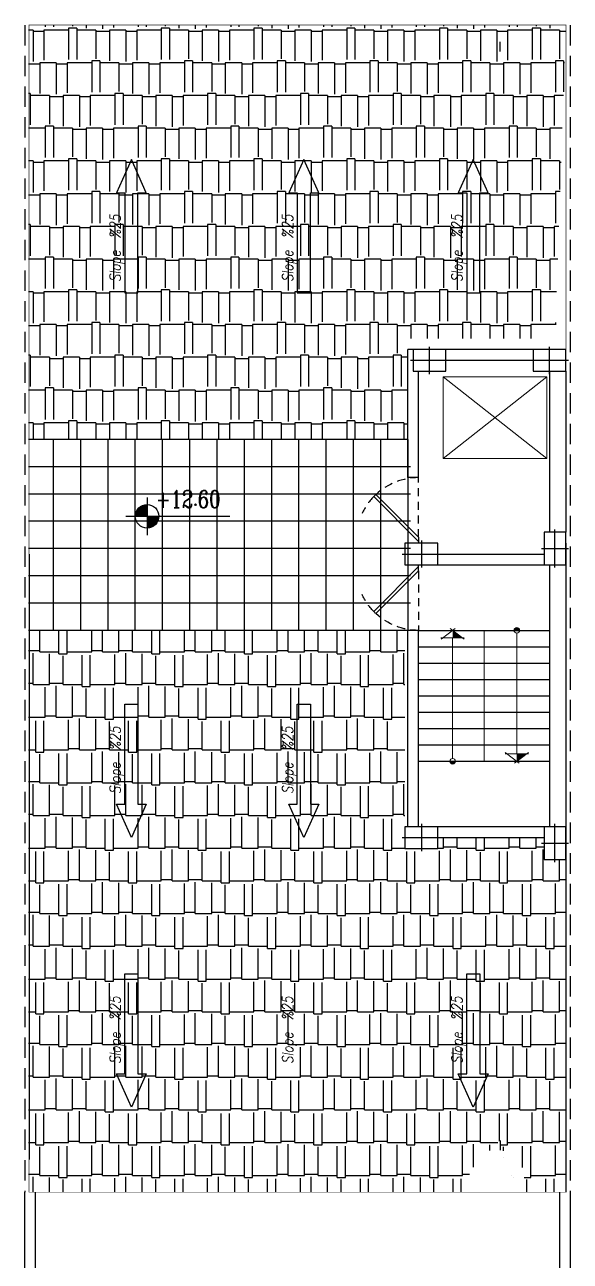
# Model space of a CAD drawing. Header units: inches. Extents: x -0.3 to 32.3, y -27.3 to 12.1.
# Drawn here: x -0.28 to 9.72, y -13.07 to 9.6 of the extents above; entities that cross this region are included whole.
import ezdxf

# ---------------------------------------------------------------- set-up
doc = ezdxf.new("R2010")
doc.units = ezdxf.units.IN
doc.header["$MEASUREMENT"] = 0
doc.linetypes.add('HIDDEN2', pattern=[0.1875, 0.125, -0.0625])
for name, color, linetype in [('1', 105, 'Continuous'), ('5', 2, 'Continuous'), ('7', 7, 'Continuous'), ('COD', 1, 'Continuous'), ('dim-100', 1, 'Continuous'), ('DOOR', 105, 'Continuous'), ('H', 251, 'Continuous'), ('HID', 9, 'HIDDEN2'), ('LEV', 7, 'Continuous'), ('WALL', 11, 'Continuous')]:
    doc.layers.add(name, color=color, linetype=linetype)
doc.layers.add('105', color=105, linetype='HIDDEN2', lineweight=5)
doc.layers.add('SOTOON', color=2, linetype='Continuous', lineweight=40)
doc.styles.add('DIMO', font='ROMANC.shx', dxfattribs={"width": 0.75, "height": 0.2})
doc.styles.add('ROMANS', font='romans.shx')

# ---------------------------------------------------------------- blocks, each defined once
blk = doc.blocks.new('desgff')
at = {"layer": '1', "ltscale": 0.5}
for p, q in [((1541.877, -1764.125), (1541.877, -1764.825)), ((1542.127, -1764.475), (1541.627, -1764.475))]:
    blk.add_line(p, q, dxfattribs=at)
at = {"layer": '5'}
blk.add_lwpolyline([(1541.677, -1764.175), (1541.677, -1764.775), (1542.077, -1764.775), (1542.077, -1764.175)], close=True, dxfattribs=at)
blk = doc.blocks.new('*X2')
at = {"color": 0}
for p, q in [((16.67, 10.47), (16.717, 10.47)), ((16.67, 10.45), (16.764, 10.45)), ((16.67, 10.43), (16.793, 10.43)), ((16.67, 10.41), (16.815, 10.41)), ((16.67, 10.39), (16.832, 10.39)), ((16.67, 10.37), (16.846, 10.37)), ((16.67, 10.35), (16.857, 10.35)), ((16.67, 10.33), (16.866, 10.33)), ((16.67, 10.31), (16.872, 10.31)), ((16.67, 10.29), (16.876, 10.29))]:
    blk.add_line(p, q, dxfattribs=at)
blk = doc.blocks.new('dfsfd')
at = {"layer": 'LEV'}
for p, q in [((972.558, -1386.941), (972.558, -1388.002)), ((972.532, -1387.445), (972.532, -1387.167)), ((971.961, -1387.471), (974.895, -1387.471)), ((972.532, -1387.445), (972.254, -1387.445)), ((972.585, -1387.498), (972.862, -1387.498)), ((972.585, -1387.498), (972.585, -1387.776))]:
    blk.add_line(p, q, dxfattribs=at)
blk.add_circle((972.558, -1387.471), 0.332, dxfattribs=at)
for start, end in [(94.9885, 175.0115), (274.9885, 355.0115)]:
    blk.add_arc((972.558, -1387.471), 0.305, start, end, dxfattribs=at)
at = {"layer": 'LEV', "xscale": -1.327104000000048, "yscale": 1.327104000000048, "zscale": 1.327104000000048}
blk.add_blockref('*X2', (994.654, -1401.074), dxfattribs=at)
at = {"layer": 'LEV', "xscale": -1.327104000000048, "yscale": 1.327104000000048, "zscale": 1.327104000000048, "rotation": 180}
blk.add_blockref('*X2', (950.462, -1373.869), dxfattribs=at)
blk = doc.blocks.new('door 2')
at = {"layer": 'DOOR'}
for p, q in [((969.888, -1371.897), (970.573, -1371.213)), ((970.604, -1371.245), (969.952, -1371.897)), ((969.952, -1371.897), (969.862, -1371.897))]:
    blk.add_line(p, q, dxfattribs=at)
blk.add_arc((969.907, -1371.897), 0.955, 43.0906, 45.7908, dxfattribs=at)
at = {"layer": 'HID'}
blk.add_line((969.952, -1371.897), (970.862, -1371.897), dxfattribs=at)
for start, end in [(45.8833, 64.803), (0, 42.8672)]:
    blk.add_arc((969.907, -1371.897), 0.955, start, end, dxfattribs=at)

msp = doc.modelspace()

# ---------------------------------------------------------------- hatches: boundary and pattern name
at = {"layer": '105', "linetype": 'Continuous'}
for points in [[(7.738, -1.634), (7.564, -1.634), (7.564, -1.5)], [(8.689, -1.5), (8.791, -1.5, 1)], [(8.915, -3.766), (8.74, -3.766), (8.74, -3.9)], [(7.513, -3.9), (7.614, -3.9, -1)]]:
    msp.add_hatch(color=256, dxfattribs=at).paths.add_polyline_path(points)
at = {"layer": 'H'}
h = msp.add_hatch(dxfattribs=at)
h.set_pattern_fill('AR-RSHKE', color=256, scale=0.05, angle=180)
h.set_pattern_definition([(180, (-1574.7536, 2434.1061), (-1.275, -0.6), [0.3, -0.25, 0.35, -0.15, 0.45, -0.2]), (180, (-1575.0536, 2434.0811), (-1.275, -0.6), [0.25, -0.95, 0.2, -0.3]), (180, (-1575.6536, 2434.1436), (-1.275, -0.6), [0.15, -1.55]), (270, (-1574.7536, 2434.1061), (0.425, -0.6), [0.575, -1.825]), (270, (-1575.0536, 2434.1061), (0.425, -0.6), [0.5625, -1.8375]), (270, (-1575.3036, 2434.1061), (0.425, -0.6), [0.525, -1.875]), (270, (-1575.6536, 2434.1436), (0.425, -0.6), [0.575, -1.825]), (270, (-1575.8036, 2434.1436), (0.425, -0.6), [0.575, -1.825]), (270, (-1576.2536, 2434.1061), (0.425, -0.6), [0.55, -1.85])])
h.paths.add_polyline_path([(6.74, 3.85), (6.99, 3.85), (7.39, 3.85), (9.44, 3.85), (9.44, 3.9), (9.64, 9.6), (-0.21, 9.6), (-0.21, 2), (6.74, 2)])
h = msp.add_hatch(dxfattribs=at)
h.set_pattern_fill('NET', color=250, scale=4, angle=90)
h.set_pattern_definition([(90, (-1574.7536, 2432.5061), (-0.5, 3e-17), []), (180, (-1574.7536, 2432.5061), (-6e-17, -0.5), [])])
h.paths.add_polyline_path([(6.79, 2), (-0.21, 2), (-0.21, -1.5), (6.79, -1.5)])
h = msp.add_hatch(dxfattribs=at)
h.set_pattern_fill('AR-RSHKE', color=256, scale=0.05)
h.set_pattern_definition([(0, (-1574.7536, 2434.1061), (1.275, 0.6), [0.3, -0.25, 0.35, -0.15, 0.45, -0.2]), (0, (-1574.4536, 2434.1311), (1.275, 0.6), [0.25, -0.95, 0.2, -0.3]), (0, (-1573.8536, 2434.0686), (1.275, 0.6), [0.15, -1.55]), (90, (-1574.7536, 2434.1061), (-0.425, 0.6), [0.575, -1.825]), (90, (-1574.4536, 2434.1061), (-0.425, 0.6), [0.5625, -1.8375]), (90, (-1574.2036, 2434.1061), (-0.425, 0.6), [0.525, -1.875]), (90, (-1573.8536, 2434.0686), (-0.425, 0.6), [0.575, -1.825]), (90, (-1573.7036, 2434.0686), (-0.425, 0.6), [0.575, -1.825]), (90, (-1573.2536, 2434.1061), (-0.425, 0.6), [0.55, -1.85])])
edge = h.paths.add_edge_path()
edge.add_line((8.027, -11.8), (7.857, -11.43))
edge.add_line((7.857, -11.43), (8.433, -10.854))
edge.add_line((8.433, -10.854), (8.433, -11.03))
edge.add_arc((8.381, -11.524), 0.497, -33.6453, 84, ccw=False)
edge.add_line((8.795, -11.8), (9.64, -11.8))
edge.add_line((9.64, -11.8), (9.64, -5.7))
edge.add_line((9.64, -5.7), (9.24, -5.7))
edge.add_line((9.24, -5.7), (9.24, -5.3))
edge.add_line((9.24, -5.3), (7.29, -5.3))
edge.add_line((7.29, -5.3), (7.29, -5.5))
edge.add_line((7.29, -5.5), (6.69, -5.5))
edge.add_line((6.69, -5.5), (6.69, -1.5))
edge.add_line((6.69, -1.5), (-0.21, -1.5))
edge.add_line((-0.21, -1.5), (-0.21, -11))
edge.add_line((-0.21, -11), (-0.21, -11.8))
edge.add_line((-0.21, -11.8), (8.027, -11.8))

# ---------------------------------------------------------------- linework, layer by layer
at = {"layer": '105', "linetype": 'Continuous'}
for p, q in [((9.29, 3.15), (7.39, 1.65)), ((7.39, 3.15), (9.29, 1.65)), ((7.609, -1.465), (7.351, -1.663)), ((7.518, -1.465), (7.776, -1.663)), ((8.14, -3.9), (8.14, -1.5)), ((8.74, -3.766, 0), (8.74, -1.551)), ((7.349, -1.634), (7.778, -1.634)), ((7.564, -1.634), (7.564, -3.849)), ((8.525, -3.766, 0), (8.955, -3.766, 0)), ((8.785, -3.935, 0), (8.527, -3.737, 0)), ((8.695, -3.935, 0), (8.953, -3.737, 0))]:
    msp.add_line(p, q, dxfattribs=at)
msp.add_lwpolyline([(7.39, 1.65), (9.29, 1.65), (9.29, 3.15), (7.39, 3.15)], close=True, dxfattribs=at)
for centre in [(8.74, -1.5), (7.564, -3.9)]:
    msp.add_circle(centre, 0.0507, dxfattribs=at)
at = {"layer": '5', "ltscale": 0.5}
for points in [[(9.72, -11.8), (9.72, -21.2), (-0.28, -21.2), (-0.28, -11.8)], [(9.52, -11.8), (9.52, -21), (-0.08, -21), (-0.08, -11.8)]]:
    msp.add_lwpolyline(points, dxfattribs=at)
at = {"layer": '7'}
for p, q in [((6.94, -1.5), (9.34, -1.5)), ((8.14, -1.5), (9.34, -1.5)), ((6.94, -1.8), (9.34, -1.8)), ((6.94, -2.1), (9.34, -2.1)), ((6.94, -2.4), (9.34, -2.4)), ((6.94, -2.7), (9.34, -2.7)), ((6.94, -3), (9.34, -3)), ((6.94, -3.3), (9.34, -3.3)), ((6.94, -3.6), (9.34, -3.6)), ((6.94, -3.9), (9.34, -3.9))]:
    msp.add_line(p, q, dxfattribs=at)
at = {"layer": 'COD', "color": 5, "linetype": 'ByBlock', "ltscale": 0.1}
for p, q in [((8.433, 9.115), (8.433, 9.291)), ((8.433, -10.854), (8.433, -11.03))]:
    msp.add_line(p, q, dxfattribs=at)
at = {"layer": 'dim-100', "ltscale": 0.5, "const_width": 0.01}
msp.add_lwpolyline([(9.64, -5.3), (9.64, -11.8), (-0.2, -11.8), (-0.2, 9.6), (9.64, 9.6), (9.64, 3.65)], dxfattribs=at)
at = {"layer": 'dim-100', "color": 2}
for points in [[(1.675, 7.132), (1.403, 6.521), (1.555, 6.521), (1.555, 4.688), (1.675, 4.688), (1.796, 4.688), (1.796, 6.521), (1.948, 6.521)], [(4.837, 7.132), (4.564, 6.521), (4.716, 6.521), (4.716, 4.688), (4.837, 4.688), (4.957, 4.688), (4.957, 6.521), (5.109, 6.521)], [(7.941, 7.132), (7.668, 6.521), (7.821, 6.521), (7.821, 4.688), (7.941, 4.688), (8.061, 4.688), (8.061, 6.521), (8.213, 6.521)], [(1.675, -5.295), (1.403, -4.684), (1.555, -4.684), (1.555, -2.851), (1.675, -2.851), (1.796, -2.851), (1.796, -4.684), (1.948, -4.684)], [(4.837, -5.295), (4.564, -4.684), (4.716, -4.684), (4.716, -2.851), (4.837, -2.851), (4.957, -2.851), (4.957, -4.684), (5.109, -4.684)], [(1.675, -10.244), (1.403, -9.632), (1.555, -9.632), (1.555, -7.799), (1.675, -7.799), (1.796, -7.799), (1.796, -9.632), (1.948, -9.632)], [(7.941, -10.244), (7.668, -9.632), (7.821, -9.632), (7.821, -7.799), (7.941, -7.799), (8.061, -7.799), (8.061, -9.632), (8.213, -9.632)]]:
    msp.add_lwpolyline(points, close=True, dxfattribs=at)
at = {"layer": 'HID', "ltscale": 3}
for p, q in [((-0.28, 9.6), (-0.28, -11.8)), ((9.72, 9.6), (9.72, -11.8))]:
    msp.add_line(p, q, dxfattribs=at)
at = {"layer": 'WALL', "ltscale": 0.5}
for p, q in [((6.74, 1.3), (6.74, 3.65)), ((6.94, 3.65), (6.74, 3.65)), ((9.19, 3.65), (7.34, 3.65)), ((6.94, 3.45), (6.94, 3.45)), ((9.19, 3.45), (7.34, 3.45)), ((6.94, 1.3), (6.94, 3.25)), ((9.34, 3.25), (9.34, 0.3)), ((9.64, 3.25), (9.64, 1.5)), ((6.746, 2), (-0.21, 2)), ((9.64, 1.5), (9.64, 0.3)), ((6.94, 1.3), (6.74, 1.3)), ((6.94, 0.1), (6.74, 0.1)), ((9.64, 0.1), (9.64, -5.1)), ((-0.2, -0.1), (-0.2, -11.2)), ((7.24, -0.1), (9.24, -0.1)), ((9.64, -0.1), (9.64, -11.8)), ((7.24, -0.3), (9.24, -0.3)), ((9.34, -0.3), (9.34, -5.1)), ((6.69, -1.5), (-0.21, -1.5)), ((6.74, -5.1), (6.74, -1.5)), ((6.94, -1.5), (6.74, -1.5)), ((6.94, -5.1), (6.94, -1.5)), ((9.24, -5.1), (6.79, -5.1)), ((7.29, -5.3), (9.24, -5.3))]:
    msp.add_line(p, q, dxfattribs=at)

# ---------------------------------------------------------------- block references
at = {"layer": 'LEV', "xscale": 0.6488064000000001, "yscale": 0.6488064000000001, "zscale": 0.6488064000000001}
msp.add_blockref('dfsfd', (-629.04, 900.792), dxfattribs=at)
at = {"layer": 'SOTOON'}
for p, rotation in [((1771.615, 1545.327), 270), ((1773.815, 1545.327), 270), ((1551.317, -1764.475), 179.9999999999999), ((1551.317, -1764.475), 179.9999999999999), ((-1757.485, -1541.977), 90), ((-1757.485, -1541.977), 90), ((-1757.485, -1547.177), 90), ((-1757.485, -1547.177), 90), ((1551.317, -1769.875), 179.9999999999999), ((1551.317, -1769.875), 179.9999999999999)]:
    msp.add_blockref('desgff', p, dxfattribs=dict(at, rotation=rotation))
at = {"layer": 'WALL', "yscale": 1.200000000000273, "zscale": 1.200000000000273, "rotation": 90}
for p, xscale in [((-1639.337, -1163.734), 1.200000000000273), ((-1639.337, 1163.534), -1.200000000000273)]:
    msp.add_blockref('door 2', p, dxfattribs=dict(at, xscale=xscale))

# ---------------------------------------------------------------- texts
at = {"layer": 'dim-100', "color": 2, "style": 'ROMANS', "oblique": 10, "width": 0.8}
for p in [(1.478, 4.889), (4.639, 4.889), (7.743, 4.889), (1.478, -4.5), (4.639, -4.5), (1.478, -9.448), (4.639, -9.448), (7.743, -9.448)]:
    msp.add_text('Slope  %%%25', height=0.2, rotation=90, dxfattribs=at).set_placement(p)
at = {"layer": 'LEV', "style": 'DIMO', "width": 0.75}
msp.add_text('+12.60', height=0.3229, dxfattribs=at).set_placement((2.124, 0.744))

doc.saveas('drawing.dxf')
